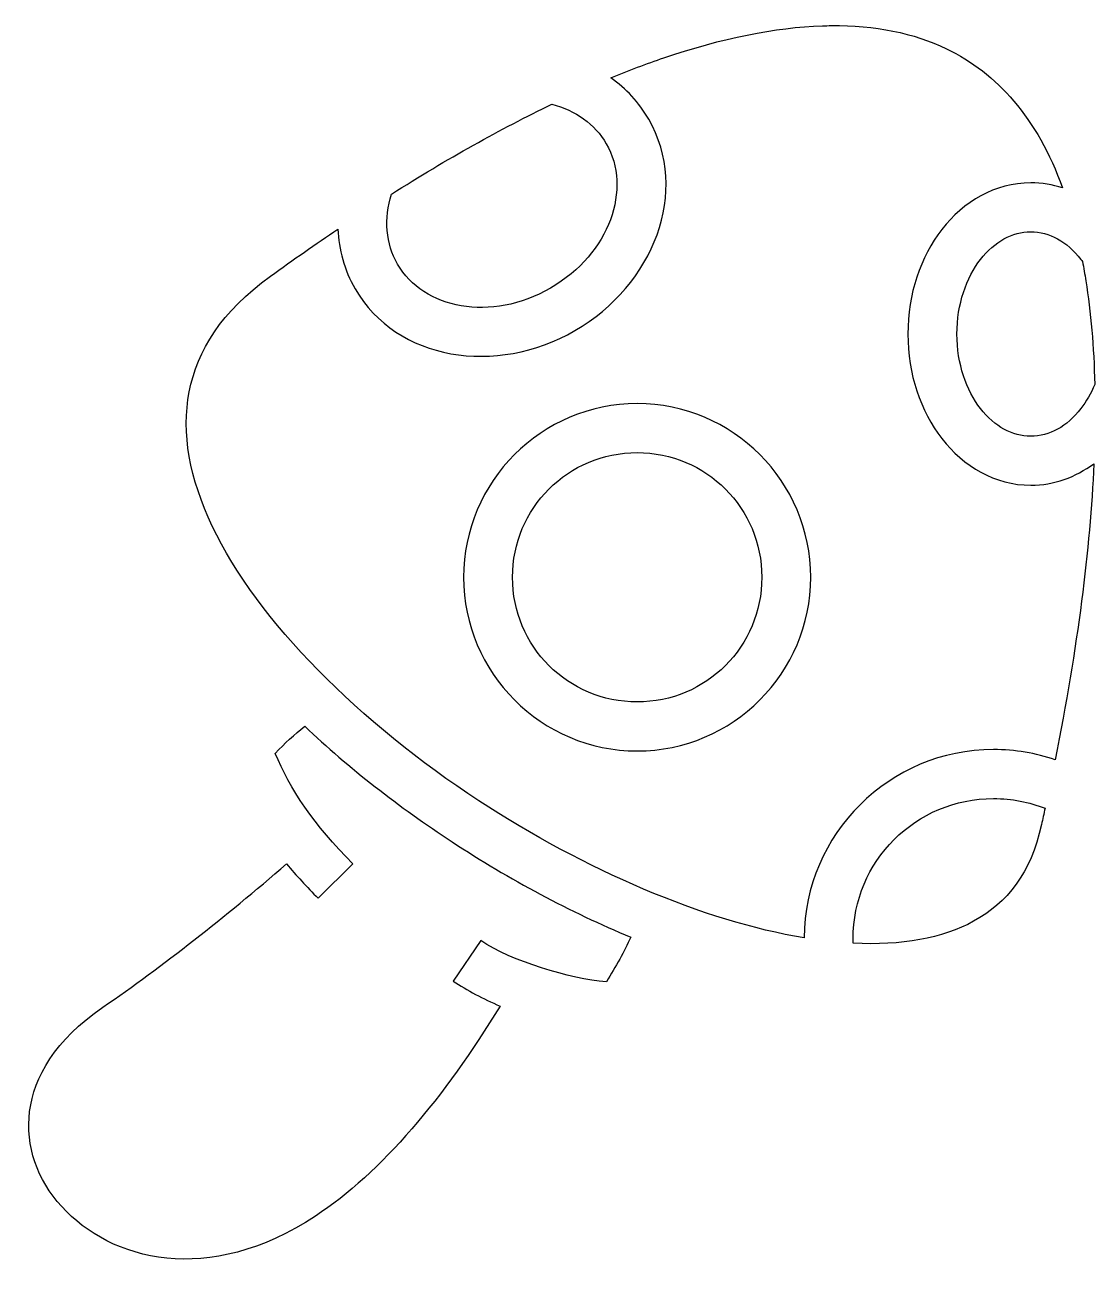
# Model space of a CAD drawing. Header units: centimetres. Extents: x -8.4 to 8.8, y -10.3 to 10.
import ezdxf

# ---------------------------------------------------------------- set-up
doc = ezdxf.new("R2010")
doc.units = ezdxf.units.CM
doc.header["$MEASUREMENT"] = 0
doc.layers.add('Layer 1', color=7, linetype='Continuous')

msp = doc.modelspace()

# ---------------------------------------------------------------- linework, layer by layer
at = {"layer": 'Layer 1'}
for points, knots in [([(4.54529, 9.95417), (4.49836, 9.95375), (4.45104, 9.95269), (4.40344, 9.95113), (4.40344, 9.95113), (3.64134, 9.92617), (2.78659, 9.75349), (1.85262, 9.4355), (1.85262, 9.4355), (1.57431, 9.34075), (1.28947, 9.23297), (0.99872, 9.11321), (0.99872, 9.11321), (1.24232, 8.94256), (1.45089, 8.72084), (1.60784, 8.44898), (1.60784, 8.44898), (2.27519, 7.29316), (1.69251, 5.78312), (0.42208, 5.04982), (0.42208, 5.04982), (-0.84836, 4.31639), (-2.44753, 4.56683), (-3.11497, 5.72265), (-3.11497, 5.72265), (-3.28963, 6.02525), (-3.37785, 6.35209), (-3.39134, 6.6829), (-3.39134, 6.6829), (-3.74951, 6.44149), (-4.11132, 6.18941), (-4.47708, 5.92438), (-4.47708, 5.92438), (-5.26663, 5.35224), (-5.65399, 4.73027), (-5.78336, 4.06654), (-5.78336, 4.06654), (-5.91273, 3.40282), (-5.77729, 2.67137), (-5.413, 1.90374), (-5.413, 1.90374), (-4.68442, 0.36853), (-3.03608, -1.26012), (-1.12241, -2.51335), (-1.12241, -2.51335), (0.57991, -3.62814), (2.49332, -4.44869), (4.1081, -4.71684), (4.1081, -4.71684), (4.11839, -3.04669), (5.48349, -1.68749), (7.15609, -1.68749), (7.15609, -1.68749), (7.50292, -1.68749), (7.83626, -1.74678), (8.14729, -1.85435), (8.14729, -1.85435), (8.50943, -0.04028), (8.71053, 1.54354), (8.77053, 2.90844), (8.77053, 2.90844), (8.47788, 2.69381), (8.13, 2.56308), (7.75441, 2.56308), (7.75441, 2.56308), (7.18042, 2.56308), (6.67036, 2.86682), (6.32449, 3.31219), (6.32449, 3.31219), (5.97871, 3.75757), (5.77841, 4.34923), (5.77841, 4.99452), (5.77841, 4.99452), (5.77841, 5.63986), (5.97871, 6.23156), (6.32449, 6.67694), (6.32449, 6.67694), (6.67035, 7.12232), (7.18042, 7.4261), (7.75441, 7.4261), (7.75441, 7.4261), (7.9327, 7.4261), (8.10483, 7.39675), (8.26772, 7.34303), (8.26772, 7.34303), (7.85371, 8.47532), (7.21352, 9.18704), (6.39867, 9.58101), (6.39867, 9.58101), (5.87031, 9.83655), (5.24883, 9.96035), (4.54526, 9.95428), (4.54526, 9.95428), (4.54526, 9.95428), (4.54529, 9.95417), (4.54529, 9.95417)], [0, 0, 0, 0, 0.04, 0.04, 0.04, 0.04, 0.08, 0.08, 0.08, 0.08, 0.12, 0.12, 0.12, 0.12, 0.16, 0.16, 0.16, 0.16, 0.2, 0.2, 0.2, 0.2, 0.24, 0.24, 0.24, 0.24, 0.28, 0.28, 0.28, 0.28, 0.32, 0.32, 0.32, 0.32, 0.36, 0.36, 0.36, 0.36, 0.4, 0.4, 0.4, 0.4, 0.44, 0.44, 0.44, 0.44, 0.48, 0.48, 0.48, 0.48, 0.52, 0.52, 0.52, 0.52, 0.56, 0.56, 0.56, 0.56, 0.6, 0.6, 0.6, 0.6, 0.64, 0.64, 0.64, 0.64, 0.68, 0.68, 0.68, 0.68, 0.72, 0.72, 0.72, 0.72, 0.76, 0.76, 0.76, 0.76, 0.8, 0.8, 0.8, 0.8, 0.84, 0.84, 0.84, 0.84, 0.88, 0.88, 0.88, 0.88, 0.92, 0.92, 0.92, 0.92, 1, 1, 1, 1]), ([(0.05208, 8.69027), (-0.7718, 8.29448), (-1.63645, 7.8093), (-2.53071, 7.24475), (-2.53071, 7.24475), (-2.65144, 6.85187), (-2.6239, 6.44828), (-2.43246, 6.11663), (-2.43246, 6.11663), (-2.01879, 5.40036), (-0.93297, 5.17755), (0.02804, 5.73223), (0.02804, 5.73223), (0.98905, 6.28695), (1.33883, 7.3387), (0.92525, 8.05484), (0.92525, 8.05484), (0.74258, 8.37127), (0.42843, 8.59079), (0.05208, 8.69023), (0.05208, 8.69023), (0.05208, 8.69023), (0.05208, 8.69027), (0.05208, 8.69027)], [0, 0, 0, 0, 0.14285714, 0.14285714, 0.14285714, 0.14285714, 0.28571429, 0.28571429, 0.28571429, 0.28571429, 0.42857143, 0.42857143, 0.42857143, 0.42857143, 0.57142857, 0.57142857, 0.57142857, 0.57142857, 0.71428571, 0.71428571, 0.71428571, 0.71428571, 1, 1, 1, 1]), ([(7.75435, 6.63779), (7.45462, 6.63779), (7.1737, 6.48548), (6.94696, 6.19347), (6.94696, 6.19347), (6.72026, 5.90146), (6.56648, 5.47438), (6.56648, 4.99438), (6.56648, 4.99438), (6.56648, 4.51451), (6.72027, 4.08747), (6.94696, 3.79546), (6.94696, 3.79546), (7.1737, 3.50345), (7.45466, 3.35101), (7.75435, 3.35101), (7.75435, 3.35101), (8.05404, 3.35101), (8.33488, 3.50345), (8.56161, 3.79546), (8.56161, 3.79546), (8.64805, 3.90678), (8.72387, 4.03793), (8.78468, 4.18404), (8.78468, 4.18404), (8.76937, 4.79168), (8.72088, 5.34627), (8.64131, 5.84875), (8.64131, 5.84875), (8.62453, 5.95501), (8.60618, 6.05816), (8.58683, 6.15953), (8.58683, 6.15953), (8.57848, 6.17092), (8.57017, 6.18251), (8.56161, 6.19356), (8.56161, 6.19356), (8.33491, 6.48557), (8.05403, 6.63788), (7.75435, 6.63788), (7.75435, 6.63788), (7.75435, 6.63788), (7.75435, 6.63779), (7.75435, 6.63779)], [0, 0, 0, 0, 0.08333333, 0.08333333, 0.08333333, 0.08333333, 0.16666667, 0.16666667, 0.16666667, 0.16666667, 0.25, 0.25, 0.25, 0.25, 0.33333333, 0.33333333, 0.33333333, 0.33333333, 0.41666667, 0.41666667, 0.41666667, 0.41666667, 0.5, 0.5, 0.5, 0.5, 0.58333333, 0.58333333, 0.58333333, 0.58333333, 0.66666667, 0.66666667, 0.66666667, 0.66666667, 0.75, 0.75, 0.75, 0.75, 0.83333333, 0.83333333, 0.83333333, 0.83333333, 1, 1, 1, 1]), ([(1.42283, 3.87473), (2.96082, 3.87473), (4.21604, 2.6196), (4.21604, 1.08178), (4.21604, 1.08178), (4.21604, -0.45596), (2.96083, -1.71109), (1.42283, -1.71109), (1.42283, -1.71109), (-0.11504, -1.71109), (-1.37038, -0.45604), (-1.37038, 1.08178), (-1.37038, 1.08178), (-1.37038, 2.61965), (-0.11504, 3.87469), (1.42283, 3.87469), (1.42283, 3.87469), (1.42283, 3.87469), (1.42283, 3.87473), (1.42283, 3.87473)], [0, 0, 0, 0, 0.16666667, 0.16666667, 0.16666667, 0.16666667, 0.33333333, 0.33333333, 0.33333333, 0.33333333, 0.5, 0.5, 0.5, 0.5, 0.66666667, 0.66666667, 0.66666667, 0.66666667, 1, 1, 1, 1]), ([(1.42283, 3.08661), (0.31073, 3.08661), (-0.58226, 2.1937), (-0.58226, 1.08178), (-0.58226, 1.08178), (-0.58226, -0.03011), (0.31073, -0.92301), (1.42283, -0.92301), (1.42283, -0.92301), (2.53501, -0.92301), (3.42792, -0.03002), (3.42792, 1.08178), (3.42792, 1.08178), (3.42792, 2.19375), (2.53501, 3.08657), (1.42283, 3.08657), (1.42283, 3.08657), (1.42283, 3.08657), (1.42283, 3.08661), (1.42283, 3.08661)], [0, 0, 0, 0, 0.16666667, 0.16666667, 0.16666667, 0.16666667, 0.33333333, 0.33333333, 0.33333333, 0.33333333, 0.5, 0.5, 0.5, 0.5, 0.66666667, 0.66666667, 0.66666667, 0.66666667, 1, 1, 1, 1]), ([(-3.92554, -1.31366), (-4.09109, -1.44447), (-4.24969, -1.58927), (-4.39909, -1.74917), (-4.39909, -1.74917), (-4.17421, -2.31169), (-3.76952, -2.90584), (-3.1526, -3.5236), (-3.1526, -3.5236), (-3.1526, -3.5236), (-3.71014, -4.08047), (-3.71014, -4.08047), (-3.71014, -4.08047), (-3.89366, -3.8967), (-4.06309, -3.71255), (-4.21839, -3.52773), (-4.21839, -3.52773), (-5.21187, -4.38564), (-6.211, -5.17017), (-7.17289, -5.83124), (-7.17289, -5.83124), (-7.94693, -6.36323), (-8.28014, -6.95502), (-8.35132, -7.50856), (-8.35132, -7.50856), (-8.42258, -8.0621), (-8.22958, -8.60366), (-7.83594, -9.03833), (-7.83594, -9.03833), (-7.04866, -9.90754), (-5.47875, -10.32783), (-3.75408, -9.19216), (-3.75408, -9.19216), (-2.68934, -8.49099), (-1.67604, -7.27858), (-0.78411, -5.81273), (-0.78411, -5.81273), (-1.05504, -5.69871), (-1.31214, -5.56402), (-1.53693, -5.41078), (-1.53693, -5.41078), (-1.53693, -5.41078), (-1.09307, -4.75958), (-1.09307, -4.75958), (-1.09307, -4.75958), (-0.60198, -5.09439), (0.34115, -5.37481), (0.92737, -5.42415), (0.92737, -5.42415), (1.08187, -5.17586), (1.21251, -4.93694), (1.32215, -4.70729), (1.32215, -4.70729), (0.34697, -4.30176), (-0.63082, -3.77732), (-1.554, -3.17271), (-1.554, -3.17271), (-2.40874, -2.61297), (-3.21605, -1.98539), (-3.92553, -1.31369), (-3.92553, -1.31369), (-3.92553, -1.31369), (-3.92554, -1.31366), (-3.92554, -1.31366)], [0, 0, 0, 0, 0.05882353, 0.05882353, 0.05882353, 0.05882353, 0.11764706, 0.11764706, 0.11764706, 0.11764706, 0.17647059, 0.17647059, 0.17647059, 0.17647059, 0.23529412, 0.23529412, 0.23529412, 0.23529412, 0.29411765, 0.29411765, 0.29411765, 0.29411765, 0.35294118, 0.35294118, 0.35294118, 0.35294118, 0.41176471, 0.41176471, 0.41176471, 0.41176471, 0.47058824, 0.47058824, 0.47058824, 0.47058824, 0.52941176, 0.52941176, 0.52941176, 0.52941176, 0.58823529, 0.58823529, 0.58823529, 0.58823529, 0.64705882, 0.64705882, 0.64705882, 0.64705882, 0.70588235, 0.70588235, 0.70588235, 0.70588235, 0.76470588, 0.76470588, 0.76470588, 0.76470588, 0.82352941, 0.82352941, 0.82352941, 0.82352941, 0.88235294, 0.88235294, 0.88235294, 0.88235294, 1, 1, 1, 1]), ([(7.1562, -2.47581), (5.90309, -2.47581), (4.89583, -3.48295), (4.89583, -4.7358), (4.89583, -4.7358), (4.89583, -4.75878), (4.89688, -4.78151), (4.89752, -4.80432), (4.89752, -4.80432), (5.67202, -4.84299), (6.33663, -4.72559), (6.83569, -4.4499), (6.83569, -4.4499), (7.37784, -4.15051), (7.7531, -3.67907), (7.92729, -2.89622), (7.92729, -2.89622), (7.94711, -2.80741), (7.96608, -2.7197), (7.98506, -2.63191), (7.98506, -2.63191), (7.72868, -2.53142), (7.44927, -2.47576), (7.15616, -2.47576), (7.15616, -2.47576), (7.15616, -2.47576), (7.1562, -2.47581), (7.1562, -2.47581)], [0, 0, 0, 0, 0.125, 0.125, 0.125, 0.125, 0.25, 0.25, 0.25, 0.25, 0.375, 0.375, 0.375, 0.375, 0.5, 0.5, 0.5, 0.5, 0.625, 0.625, 0.625, 0.625, 0.75, 0.75, 0.75, 0.75, 1, 1, 1, 1])]:
    msp.add_open_spline(points, degree=3, knots=knots, dxfattribs=at)

doc.saveas('drawing.dxf')
